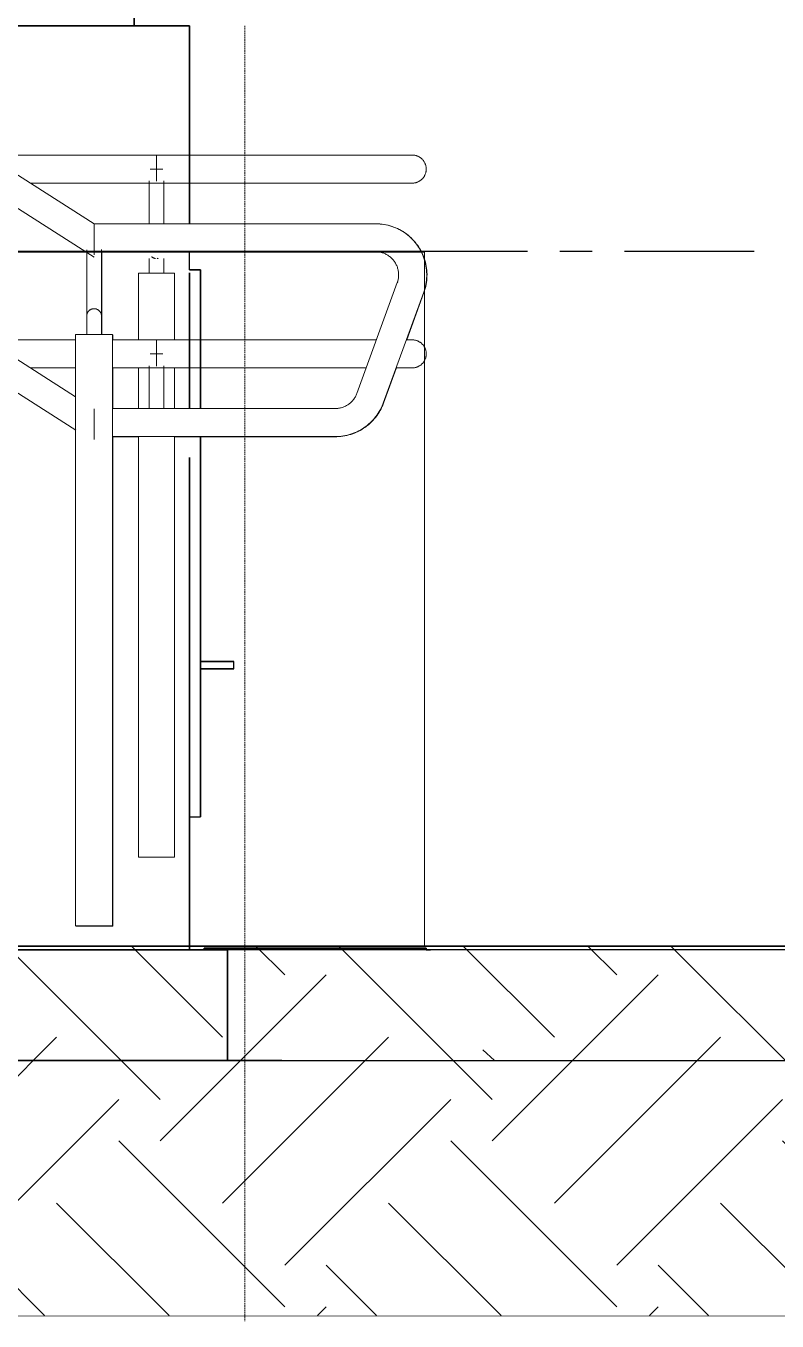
# Model space of a CAD drawing. Header units: millimetres. Extents: x 3774 to 718460, y -768339 to 192544.
# Drawn here: x 515117 to 516133, y -732864 to -731112 of the extents above; entities that cross this region are included whole.
import ezdxf
from ezdxf.xclip import XClip

# ---------------------------------------------------------------- set-up
doc = ezdxf.new("R2010")
doc.units = ezdxf.units.MM
doc.header["$XCLIPFRAME"] = 0
doc.set_wipeout_variables(frame=1)
for name, pattern in [('DPA_Hidden 50', [3, 2, -1]), ('TA_GL_000.70000', [1.925, 0.7, -0.175, 0.175, -0.175, 0.7]), ('XKITLINE00', [0])]:
    doc.linetypes.add(name, pattern=pattern)
doc.layers.add('000 - 0_HIDE_OBJ_FRAMING_DEF_SUB_1', color=7, linetype='Continuous')
doc.layers.add('000 - 0_SYM_DWG_GRIDLINE_MAIN_COLOR_251', color=7, linetype='Continuous')
doc.layers.add('A-FLOR-HRAL', color=7, linetype='Continuous', lineweight=25)
doc.layers.add('Part', color=7, linetype='Continuous', lineweight=0)
doc.styles.add('TA', font='', dxfattribs={"height": 4.5})
doc.styles.get('TA').set_extended_font_data('Cordia New')
pattern_1 = [(50, (17015.24, -101150), (728.7365, -63.7558), [76.2, -838.2]), (355, (17015.24, -101150), (-140.9716, 764.2276), [60.96, -670.56]), (100.451, (17076, -101155.3), (587.77, 700.4668), [64.76, -712.36]), (46.184, (17015.2, -100946.8), (1084.316, -168.171), [114.3, -1257.3]), (96.636, (17105.6, -100960.8), (949.61, 989.71), [97.14, -1068.54]), (351.184, (17015.2, -100946.8), (949.62, 989.701), [91.44, -1005.84]), (21, (17116.84, -100997.6), (606.458, -409.0606), [76.2, -838.2]), (326, (17116.84, -100997.6), (247.2083, 736.753), [60.96, -670.56]), (71.451, (17167.4, -101031.7), (853.6683, 327.6855), [64.76, -712.36]), (37.5, (17015.24, -101150), (12.3547, 338.2201), [33.528, -628.904, 33.528, -647.192, -673.1]), (37.5, (17015.24, -101150), (12.3547, 338.2201), [-1343.152, 33.528, -639.572]), (7.5, (17015.24, -101150), (267.2789, 400.7221), [33.528, -354.584, 33.528, -613.664, -256.54]), (7.5, (17015.24, -101150), (267.2789, 400.7221), [-1035.304, 33.528, -223.012]), (327.5, (16788.68, -101150), (542.3633, -22.91534), [33.528, -220.472, 33.528, -758.952, -1051.56]), (327.5, (16788.68, -101150), (542.3633, -22.91534), [-1046.48, 33.528, -1018.032]), (317.5, (16687.08, -101150), (592.517, 101.707), [33.528, -296.672, 33.528, -492.76, -746.76]), (317.5, (16687.08, -101150), (592.517, 101.707), [-856.488, 33.528, -713.232])]

# ---------------------------------------------------------------- blocks, each defined once
blk = doc.blocks.new('*U6352')
at = {"layer": '000 - 0_SYM_DWG_GRIDLINE_MAIN_COLOR_251', "color": 7, "linetype": 'ByBlock', "ltscale": 5}
blk.add_line((70, 0), (-169.147, 0), dxfattribs=at)
at = {"color": 7, "style": 'TA', "flags": 1}
blk.add_attdef('LOCATION', (6, -6), '', height=4.5, rotation=270, dxfattribs=at)
blk = doc.blocks.new('*U6351')
at = {"layer": '000 - 0_SYM_DWG_GRIDLINE_MAIN_COLOR_251', "color": 7, "linetype": 'ByBlock', "ltscale": 5}
blk.add_line((70, 0), (-169.147, 0), dxfattribs=at)
at = {"color": 7, "style": 'TA', "flags": 1}
blk.add_attdef('LOCATION', (6, -6), '', height=4.5, rotation=270, dxfattribs=at)
blk = doc.blocks.new('W-1-PP19-SE-ENT3_20260407-142914_PP19_ENT3_ELE4_DIMS_2')
at = {"layer": '000 - 0_SYM_DWG_GRIDLINE_MAIN_COLOR_251', "color": 7, "linetype": 'TA_GL_000.70000', "xscale": 50.00000000000003, "yscale": 50.00000000000003, "zscale": 50.00000000000003, "rotation": 180}
for name, p in [('*U6352', (-2517, 102450)), ('*U6351', (-2517, 101510))]:
    blk.add_blockref(name, p, dxfattribs=at)
blk = doc.blocks.new('*A22746565')
at = {"layer": 'Part', "color": 7, "linetype": 'XKITLINE00', "lineweight": 0}
for p, q in [((2594.164986, -156.339902), (2590.164986, -156.339902)), ((2590.164986, -156.339902), (2590.164986, -156.347902)), ((2594.164986, -165.539902), (2594.164986, -156.339902))]:
    blk.add_line(p, q, dxfattribs=at)
blk = doc.blocks.new('*A22776568')
at = {"layer": 'Part', "color": 7, "linetype": 'XKITLINE00', "lineweight": 0}
for p, q in [((2594.060987, -166.291269), (2594.060987, -165.935204)), ((2596.460987, -166.29392), (2596.460987, -165.861955)), ((2594.060987, -166.291269), (2596.460987, -166.291269)), ((2594.060987, -166.29392), (2594.060987, -166.291269))]:
    blk.add_line(p, q, dxfattribs=at)
blk = doc.blocks.new('*A22786569')
at = {"layer": 'Part', "color": 7, "linetype": 'XKITLINE00', "lineweight": 0}
blk.add_line((2599.765299, -165.539902), (2580.598327, -165.539902), dxfattribs=at)
blk = doc.blocks.new('*A22826573')
at = {"layer": 'Part', "color": 7, "linetype": 'XKITLINE00', "lineweight": 0}
for p, q in [((2577.484961, -156.347902), (2594.164986, -156.347902)), ((2594.164986, -156.347902), (2594.164986, -165.539902))]:
    blk.add_line(p, q, dxfattribs=at)
blk = doc.blocks.new('W-1-PP19-SE-ENT3_20260407-143459_PP19_ENT3_SE_ELE4')
at = {"color": 7, "lineweight": 0, "xscale": 125, "yscale": 125, "zscale": 125}
for name in ['*A22746565', '*A22826573', '*A22786569', '*A22776568']:
    blk.add_blockref(name, (-320145.950375, 121992.48775), dxfattribs=at)
blk = doc.blocks.new('*U7984')
at = {"layer": 'Defpoints', "color": 7}
blk.add_lwpolyline([(0, -500), (11957.346, -500), (11957.346, 0), (0, 0)], close=True, dxfattribs=at)
at = {"color": 7}
blk.add_wipeout([(0, -500), (11957.346, -500), (11957.346, 0), (0, 0)], dxfattribs=at)
h = blk.add_hatch()
h.set_pattern_fill('EARTH', scale=50, angle=45)
h.paths.add_polyline_path([(0, -500), (11957.346, -500), (11957.346, 0), (0, 0)])
blk.add_line((-250, 0), (12207.346, 0), dxfattribs=at)
blk = doc.blocks.new('DPA_GM_Tactile Tile Line Base - Decision Tactile-5087405-2350-01 ENTRANCE 3 ELEVATION 4')
at = {"layer": '000 - 0_HIDE_OBJ_FRAMING_DEF_SUB_1'}
h = blk.add_hatch(dxfattribs=at)
h.set_pattern_fill('FP_37', style=0, pattern_type=2)
h.set_pattern_definition([(0, (-9077.96, 101300), (0, 600), []), (90, (-9077.96, 101300), (-600, 4e-14), [])])
h.paths.add_polyline_path([(-8928, 101300), (-8928, 101302), (-9228, 101302), (-9228, 101300), (-8940, 101300)])
at = {"layer": '000 - 0_HIDE_OBJ_FRAMING_DEF_SUB_1', "color": 7}
for p, q in [((-8928, 101302), (-9228, 101302)), ((-9228, 101302), (-8928, 101302)), ((-9228, 101300), (-9228, 101302)), ((-9228, 101300), (-9228, 101302)), ((-8928, 101302), (-9228, 101302)), ((-9228, 101302), (-8928, 101302)), ((-9228, 101300), (-9228, 101302)), ((-9228, 101300), (-9228, 101302)), ((-8928, 101302), (-9228, 101302)), ((-9228, 101302), (-8928, 101302)), ((-9228, 101300), (-9228, 101302)), ((-9228, 101300), (-9228, 101302)), ((-8928, 101302), (-9228, 101302)), ((-9228, 101302), (-8928, 101302)), ((-9228, 101300), (-9228, 101302)), ((-9228, 101300), (-9228, 101302)), ((-8928, 101302), (-9228, 101302)), ((-9228, 101302), (-8928, 101302)), ((-9228, 101300), (-9228, 101302)), ((-9228, 101300), (-9228, 101302)), ((-8928, 101302), (-9228, 101302)), ((-9228, 101302), (-8928, 101302)), ((-9228, 101300), (-9228, 101302)), ((-9228, 101300), (-9228, 101302)), ((-8928, 101302), (-9228, 101302)), ((-9228, 101302), (-8928, 101302)), ((-9228, 101300), (-9228, 101302)), ((-9228, 101300), (-9228, 101302)), ((-8928, 101302), (-9228, 101302)), ((-9228, 101302), (-8928, 101302)), ((-9228, 101300), (-9228, 101302)), ((-9228, 101300), (-9228, 101302)), ((-8928, 101302), (-9228, 101302)), ((-9228, 101302), (-8928, 101302)), ((-9228, 101300), (-9228, 101302)), ((-9228, 101300), (-9228, 101302)), ((-8928, 101302), (-9228, 101302)), ((-9228, 101302), (-8928, 101302)), ((-9228, 101300), (-9228, 101302)), ((-9228, 101300), (-9228, 101302)), ((-8928, 101302), (-9228, 101302)), ((-9228, 101302), (-8928, 101302)), ((-9228, 101300), (-9228, 101302)), ((-9228, 101300), (-9228, 101302)), ((-8928, 101302), (-9228, 101302)), ((-9228, 101302), (-8928, 101302)), ((-9228, 101300), (-9228, 101302)), ((-9228, 101300), (-9228, 101302)), ((-8928, 101302), (-9228, 101302)), ((-9228, 101302), (-8928, 101302)), ((-9228, 101300), (-9228, 101302)), ((-9228, 101300), (-9228, 101302)), ((-8928, 101302), (-9228, 101302)), ((-9228, 101302), (-8928, 101302)), ((-9228, 101300), (-9228, 101302)), ((-9228, 101300), (-9228, 101302)), ((-8928, 101302), (-9228, 101302)), ((-9228, 101302), (-8928, 101302)), ((-9228, 101300), (-9228, 101302)), ((-9228, 101300), (-9228, 101302)), ((-8928, 101302), (-9228, 101302)), ((-9228, 101302), (-8928, 101302)), ((-9228, 101300), (-9228, 101302)), ((-9228, 101300), (-9228, 101302)), ((-8928, 101302), (-8928, 101300)), ((-8928, 101300), (-8928, 101302)), ((-8928, 101302), (-8928, 101300)), ((-8928, 101300), (-8928, 101302)), ((-8928, 101302), (-8928, 101300)), ((-8928, 101300), (-8928, 101302)), ((-8928, 101302), (-8928, 101300)), ((-8928, 101300), (-8928, 101302)), ((-8928, 101302), (-8928, 101300)), ((-8928, 101300), (-8928, 101302)), ((-8928, 101302), (-8928, 101300)), ((-8928, 101300), (-8928, 101302)), ((-8928, 101302), (-8928, 101300)), ((-8928, 101300), (-8928, 101302)), ((-8928, 101302), (-8928, 101300)), ((-8928, 101300), (-8928, 101302)), ((-8928, 101302), (-8928, 101300)), ((-8928, 101300), (-8928, 101302)), ((-8928, 101302), (-8928, 101300)), ((-8928, 101300), (-8928, 101302)), ((-8928, 101302), (-8928, 101300)), ((-8928, 101300), (-8928, 101302)), ((-8928, 101302), (-8928, 101300)), ((-8928, 101300), (-8928, 101302)), ((-8928, 101302), (-8928, 101300)), ((-8928, 101300), (-8928, 101302)), ((-8928, 101302), (-8928, 101300)), ((-8928, 101300), (-8928, 101302)), ((-8928, 101302), (-8928, 101300)), ((-8928, 101300), (-8928, 101302)), ((-8928, 101302), (-8928, 101300)), ((-8928, 101300), (-8928, 101302))]:
    blk.add_line(p, q, dxfattribs=at)
blk = doc.blocks.new('Railing - RL10_Baluster Post _Start_-14379352-2350-01 ENTRANCE 3 ELEVATION 4')
at = {"layer": 'A-FLOR-HRAL', "color": 7, "lineweight": 9}
for p, q in [((-9132.7, 102375.3), (-9292.7, 102375.3)), ((-9292.7, 102356.3), (-9292.7, 102375.3)), ((-9292.7, 102374.6), (-9292.7, 102356.3)), ((-9292.7, 102356.3), (-9292.7, 102374.6)), ((-9292.7, 102374.6), (-9292.7, 102356.3)), ((-9077.7, 102375.3), (-9132.7, 102375.3)), ((-9301.4, 102356.3), (-9284.1, 102356.3)), ((-9284.1, 102356.3), (-9301.4, 102356.3)), ((-9301.4, 102356.3), (-9284.1, 102356.3)), ((-9284.1, 102356.3), (-9301.4, 102356.3)), ((-9292.7, 102339.8), (-9292.7, 102356.3)), ((-9302.7, 102340.2), (-9302.7, 102283.3)), ((-9302.7, 102337.3), (-9302.7, 102283.3)), ((-9292.7, 102337.3), (-9132.7, 102337.3)), ((-9282.7, 102283.3), (-9282.7, 102340.2)), ((-9282.7, 102283.3), (-9282.7, 102337.3)), ((-9132.7, 102337.3), (-9077.7, 102337.3)), ((-9282.7, 102282.8), (-9282.7, 102283.3)), ((-9302.7, 102235.3), (-9302.7, 102215.3)), ((-9292.7, 102235.3), (-9292.7, 102235.3)), ((-9292.7, 102235.3), (-9292.7, 102235.3)), ((-9282.7, 102215.3), (-9282.7, 102235.3)), ((-9317, 102215.3), (-9317, 102125.4)), ((-9317, 102215.3), (-9268.4, 102215.3)), ((-9268.4, 102215.3), (-9317, 102215.3)), ((-9292.7, 102215.3), (-9302.5, 102215.3)), ((-9302.5, 102215.3), (-9292.7, 102215.3)), ((-9292.7, 102215.3), (-9283, 102215.3)), ((-9283, 102215.3), (-9292.7, 102215.3)), ((-9268.4, 102125.4), (-9268.4, 102215.3)), ((-9132.7, 102125.3), (-9292.7, 102125.3)), ((-9292.7, 102106.3), (-9292.7, 102125.3)), ((-9292.7, 102124.6), (-9292.7, 102106.3)), ((-9077.7, 102125.3), (-9132.7, 102125.3)), ((-9301.4, 102106.3), (-9284.1, 102106.3)), ((-9284.1, 102106.3), (-9301.4, 102106.3)), ((-9292.7, 102089.8), (-9292.7, 102106.3)), ((-9317, 102086.3), (-9317, 102032.2)), ((-9302.7, 102090.2), (-9302.7, 102033.3)), ((-9292.7, 102087.3), (-9132.7, 102087.3)), ((-9282.7, 102033.3), (-9282.7, 102090.2)), ((-9268.4, 102032.1), (-9268.4, 102087.3)), ((-9132.7, 102087.3), (-9077.7, 102087.3)), ((-9282.7, 102032.8), (-9282.7, 102033.3)), ((-9317, 101994.3), (-9317, 101425.3)), ((-9268.4, 101425.3), (-9268.4, 101994.3)), ((-9317, 101425.3), (-9268.4, 101425.3)), ((-9268.4, 101425.3), (-9317, 101425.3))]:
    blk.add_line(p, q, dxfattribs=at)
at = {"layer": 'A-FLOR-HRAL', "color": 7, "lineweight": 9, "flags": 128}
for points in [[(-9077.7, 102375.3), (-9072.5, 102375.3), (-9067.3, 102375.3), (-9062.1, 102375.3), (-9056.9, 102375.3), (-9051.7, 102375.3), (-9046.6, 102375.3), (-9041.5, 102375.3), (-9036.5, 102375.3), (-9031.6, 102375.3), (-9026.7, 102375.3), (-9022, 102375.3), (-9017.3, 102375.3), (-9012.7, 102375.3), (-9008.2, 102375.3), (-9003.8, 102375.3), (-8999.5, 102375.3), (-8995.4, 102375.3), (-8991.4, 102375.3), (-8987.5, 102375.3), (-8983.8, 102375.3), (-8980.2, 102375.3), (-8976.8, 102375.3), (-8973.5, 102375.3), (-8970.4, 102375.3), (-8967.5, 102375.3), (-8964.8, 102375.3), (-8962.2, 102375.3), (-8959.8, 102375.3), (-8957.6, 102375.3), (-8955.7, 102375.3), (-8953.9, 102375.3), (-8952.2, 102375.3), (-8950.8, 102375.3), (-8949.6, 102375.3), (-8948.7, 102375.3), (-8947.9, 102375.3), (-8947.3, 102375.3), (-8946.9, 102375.3), (-8946.8, 102375.3), (-8946.7, 102375.3)], [(-8946.7, 102375.3), (-8946.9, 102375.3), (-8947.2, 102375.3), (-8947.7, 102375.3), (-8948.4, 102375.3), (-8949.4, 102375.3), (-8950.5, 102375.3), (-8951.9, 102375.3), (-8953.4, 102375.3), (-8955.1, 102375.3), (-8957.1, 102375.3), (-8959.2, 102375.3), (-8961.6, 102375.3), (-8964.1, 102375.3), (-8966.8, 102375.3), (-8969.6, 102375.3), (-8972.7, 102375.3), (-8975.9, 102375.3), (-8979.3, 102375.3), (-8982.8, 102375.3), (-8986.5, 102375.3), (-8990.3, 102375.3), (-8994.3, 102375.3), (-8998.4, 102375.3), (-9002.6, 102375.3), (-9007, 102375.3), (-9011.4, 102375.3), (-9016, 102375.3), (-9020.7, 102375.3), (-9025.4, 102375.3), (-9030.3, 102375.3), (-9035.2, 102375.3), (-9040.2, 102375.3), (-9045.2, 102375.3), (-9050.3, 102375.3), (-9055.5, 102375.3), (-9060.7, 102375.3), (-9065.9, 102375.3), (-9071.1, 102375.3), (-9076.3, 102375.3), (-9077.7, 102375.3)], [(-8946.7, 102375.3), (-8946, 102375.2), (-8945.2, 102375.2), (-8944.5, 102375.1), (-8943.7, 102375), (-8943, 102374.9), (-8942.2, 102374.7), (-8941.5, 102374.5), (-8940.8, 102374.3), (-8940.1, 102374), (-8939.3, 102373.8), (-8938.7, 102373.4), (-8938, 102373.1), (-8937.3, 102372.7), (-8936.7, 102372.3), (-8936, 102371.9), (-8935.4, 102371.5), (-8934.8, 102371), (-8934.2, 102370.5), (-8933.7, 102370), (-8933.1, 102369.5), (-8932.6, 102368.9), (-8932.1, 102368.4), (-8931.6, 102367.8), (-8931.2, 102367.1), (-8930.8, 102366.5), (-8930.4, 102365.9), (-8930, 102365.2), (-8929.6, 102364.5), (-8929.3, 102363.8), (-8929, 102363.1), (-8928.8, 102362.4), (-8928.5, 102361.7), (-8928.3, 102361), (-8928.2, 102360.2), (-8928, 102359.5), (-8927.9, 102358.7), (-8927.8, 102358), (-8927.8, 102357.2), (-8927.8, 102356.5), (-8927.7, 102356.3)], [(-8927.7, 102356.3), (-8927.8, 102355.5), (-8927.8, 102354.7), (-8927.9, 102354), (-8928, 102353.2), (-8928.1, 102352.5), (-8928.3, 102351.7), (-8928.5, 102351), (-8928.7, 102350.3), (-8929, 102349.6), (-8929.2, 102348.9), (-8929.6, 102348.2), (-8929.9, 102347.5), (-8930.3, 102346.8), (-8930.7, 102346.2), (-8931.1, 102345.5), (-8931.5, 102344.9), (-8932, 102344.3), (-8932.5, 102343.7), (-8933, 102343.2), (-8933.5, 102342.6), (-8934.1, 102342.1), (-8934.6, 102341.6), (-8935.2, 102341.1), (-8935.9, 102340.7), (-8936.5, 102340.3), (-8937.1, 102339.9), (-8937.8, 102339.5), (-8938.5, 102339.1), (-8939.2, 102338.8), (-8939.9, 102338.5), (-8940.6, 102338.3), (-8941.3, 102338), (-8942, 102337.8), (-8942.8, 102337.7), (-8943.5, 102337.5), (-8944.3, 102337.4), (-8945, 102337.3), (-8945.8, 102337.3), (-8946.5, 102337.3), (-8946.7, 102337.3)], [(-9077.7, 102337.3), (-9072.5, 102337.3), (-9067.3, 102337.3), (-9062.1, 102337.3), (-9056.9, 102337.3), (-9051.7, 102337.3), (-9046.6, 102337.3), (-9041.5, 102337.3), (-9036.5, 102337.3), (-9031.6, 102337.3), (-9026.7, 102337.3), (-9022, 102337.3), (-9017.3, 102337.3), (-9012.7, 102337.3), (-9008.2, 102337.3), (-9003.8, 102337.3), (-8999.5, 102337.3), (-8995.4, 102337.3), (-8991.4, 102337.3), (-8987.5, 102337.3), (-8983.8, 102337.3), (-8980.2, 102337.3), (-8976.8, 102337.3), (-8973.5, 102337.3), (-8970.4, 102337.3), (-8967.5, 102337.3), (-8964.8, 102337.3), (-8962.2, 102337.3), (-8959.8, 102337.3), (-8957.6, 102337.3), (-8955.7, 102337.3), (-8953.9, 102337.3), (-8952.2, 102337.3), (-8950.8, 102337.3), (-8949.6, 102337.3), (-8948.7, 102337.3), (-8947.9, 102337.3), (-8947.3, 102337.3), (-8946.9, 102337.3), (-8946.8, 102337.3), (-8946.7, 102337.3)], [(-8946.7, 102337.3), (-8946.9, 102337.3), (-8947.2, 102337.3), (-8947.7, 102337.3), (-8948.4, 102337.3), (-8949.4, 102337.3), (-8950.5, 102337.3), (-8951.9, 102337.3), (-8953.4, 102337.3), (-8955.1, 102337.3), (-8957.1, 102337.3), (-8959.2, 102337.3), (-8961.6, 102337.3), (-8964.1, 102337.3), (-8966.8, 102337.3), (-8969.6, 102337.3), (-8972.7, 102337.3), (-8975.9, 102337.3), (-8979.3, 102337.3), (-8982.8, 102337.3), (-8986.5, 102337.3), (-8990.3, 102337.3), (-8994.3, 102337.3), (-8998.4, 102337.3), (-9002.6, 102337.3), (-9007, 102337.3), (-9011.4, 102337.3), (-9016, 102337.3), (-9020.7, 102337.3), (-9025.4, 102337.3), (-9030.3, 102337.3), (-9035.2, 102337.3), (-9040.2, 102337.3), (-9045.2, 102337.3), (-9050.3, 102337.3), (-9055.5, 102337.3), (-9060.7, 102337.3), (-9065.9, 102337.3), (-9071.1, 102337.3), (-9076.3, 102337.3), (-9077.7, 102337.3)], [(-9293.8, 102235.3), (-9294.2, 102235.4), (-9294.6, 102235.4), (-9295, 102235.5), (-9295.4, 102235.6), (-9295.8, 102235.7), (-9296.2, 102235.9), (-9296.5, 102236), (-9296.9, 102236.2), (-9297.3, 102236.3), (-9297.6, 102236.5), (-9298, 102236.7), (-9298.3, 102236.9), (-9298.6, 102237.2), (-9299, 102237.4), (-9299.3, 102237.7)], [(-9290.3, 102235.6), (-9290.7, 102235.5), (-9291, 102235.4), (-9291.4, 102235.3), (-9291.8, 102235.3)], [(-9077.7, 102125.3), (-9072.5, 102125.3), (-9067.3, 102125.3), (-9062.1, 102125.3), (-9056.9, 102125.3), (-9051.7, 102125.3), (-9046.6, 102125.3), (-9041.5, 102125.3), (-9036.5, 102125.3), (-9031.6, 102125.3), (-9026.7, 102125.3), (-9022, 102125.3), (-9017.3, 102125.3), (-9012.7, 102125.3), (-9008.2, 102125.3), (-9003.8, 102125.3), (-8999.5, 102125.3), (-8995.4, 102125.3)], [(-8995.2, 102125.3), (-8998.4, 102125.3), (-9002.6, 102125.3), (-9007, 102125.3), (-9011.4, 102125.3), (-9016, 102125.3), (-9020.7, 102125.3), (-9025.4, 102125.3), (-9030.3, 102125.3), (-9035.2, 102125.3), (-9040.2, 102125.3), (-9045.2, 102125.3), (-9050.3, 102125.3), (-9055.5, 102125.3), (-9060.7, 102125.3), (-9065.9, 102125.3), (-9071.1, 102125.3), (-9076.3, 102125.3), (-9077.7, 102125.3)], [(-8946.7, 102125.3), (-8946.9, 102125.3), (-8947.2, 102125.3), (-8947.7, 102125.3), (-8948.4, 102125.3), (-8949.4, 102125.3), (-8950.5, 102125.3), (-8951.9, 102125.3), (-8953.4, 102125.3), (-8954.7, 102125.3)], [(-8953.9, 102125.3), (-8952.2, 102125.3), (-8950.8, 102125.3), (-8949.6, 102125.3), (-8948.7, 102125.3), (-8947.9, 102125.3), (-8947.3, 102125.3), (-8946.9, 102125.3), (-8946.8, 102125.3), (-8946.7, 102125.3)], [(-8946.7, 102125.3), (-8946, 102125.2), (-8945.2, 102125.2), (-8944.5, 102125.1), (-8943.7, 102125), (-8943, 102124.9), (-8942.2, 102124.7), (-8941.5, 102124.5), (-8940.8, 102124.3), (-8940.1, 102124), (-8939.3, 102123.8), (-8938.7, 102123.4), (-8938, 102123.1), (-8937.3, 102122.7), (-8936.7, 102122.3), (-8936, 102121.9), (-8935.4, 102121.5), (-8934.8, 102121), (-8934.2, 102120.5), (-8933.7, 102120), (-8933.1, 102119.5), (-8932.6, 102118.9), (-8932.1, 102118.4), (-8931.6, 102117.8), (-8931.2, 102117.1), (-8930.8, 102116.5), (-8930.4, 102115.9), (-8930, 102115.2), (-8929.6, 102114.5), (-8929.3, 102113.8), (-8929, 102113.1), (-8928.8, 102112.4), (-8928.5, 102111.7), (-8928.3, 102111), (-8928.2, 102110.2), (-8928, 102109.5), (-8927.9, 102108.7), (-8927.8, 102108), (-8927.8, 102107.2), (-8927.8, 102106.5), (-8927.7, 102106.3)], [(-8927.7, 102106.3), (-8927.8, 102105.5), (-8927.8, 102104.7), (-8927.9, 102104), (-8928, 102103.2), (-8928.1, 102102.5), (-8928.3, 102101.7), (-8928.5, 102101), (-8928.7, 102100.3), (-8929, 102099.6), (-8929.2, 102098.9), (-8929.6, 102098.2), (-8929.9, 102097.5), (-8930.3, 102096.8), (-8930.7, 102096.2), (-8931.1, 102095.5), (-8931.5, 102094.9), (-8932, 102094.3), (-8932.5, 102093.7), (-8933, 102093.2), (-8933.5, 102092.6), (-8934.1, 102092.1), (-8934.6, 102091.6), (-8935.2, 102091.1), (-8935.9, 102090.7), (-8936.5, 102090.3), (-8937.1, 102089.9), (-8937.8, 102089.5), (-8938.5, 102089.1), (-8939.2, 102088.8), (-8939.9, 102088.5), (-8940.6, 102088.3), (-8941.3, 102088), (-8942, 102087.8), (-8942.8, 102087.7), (-8943.5, 102087.5), (-8944.3, 102087.4), (-8945, 102087.3), (-8945.8, 102087.3), (-8946.5, 102087.3), (-8946.7, 102087.3)], [(-9077.7, 102087.3), (-9072.5, 102087.3), (-9067.3, 102087.3), (-9062.1, 102087.3), (-9056.9, 102087.3), (-9051.7, 102087.3), (-9046.6, 102087.3), (-9041.5, 102087.3), (-9036.5, 102087.3), (-9031.6, 102087.3), (-9026.7, 102087.3), (-9022, 102087.3), (-9017.3, 102087.3), (-9012.7, 102087.3), (-9008.8, 102087.3)], [(-9008.8, 102087.3), (-9011.4, 102087.3), (-9016, 102087.3), (-9020.7, 102087.3), (-9025.4, 102087.3), (-9030.3, 102087.3), (-9035.2, 102087.3), (-9040.2, 102087.3), (-9045.2, 102087.3), (-9050.3, 102087.3), (-9055.5, 102087.3), (-9060.7, 102087.3), (-9065.9, 102087.3), (-9071.1, 102087.3), (-9076.3, 102087.3), (-9077.7, 102087.3)], [(-8946.7, 102087.3), (-8946.9, 102087.3), (-8947.2, 102087.3), (-8947.7, 102087.3), (-8948.4, 102087.3), (-8949.4, 102087.3), (-8950.5, 102087.3), (-8951.9, 102087.3), (-8953.4, 102087.3), (-8955.1, 102087.3), (-8957.1, 102087.3), (-8959.2, 102087.3), (-8961.6, 102087.3), (-8964.1, 102087.3), (-8966.8, 102087.3), (-8968.5, 102087.3)], [(-8967.5, 102087.3), (-8964.8, 102087.3), (-8962.2, 102087.3), (-8959.8, 102087.3), (-8957.6, 102087.3), (-8955.7, 102087.3), (-8953.9, 102087.3), (-8952.2, 102087.3), (-8950.8, 102087.3), (-8949.6, 102087.3), (-8948.7, 102087.3), (-8947.9, 102087.3), (-8947.3, 102087.3), (-8946.9, 102087.3), (-8946.8, 102087.3), (-8946.7, 102087.3)]]:
    blk.add_lwpolyline(points, dxfattribs=at)
blk = doc.blocks.new('Railing - Railing-6822453-2350-01 ENTRANCE 3 ELEVATION 4')
at = {"layer": '000 - 0_HIDE_OBJ_FRAMING_DEF_SUB_1', "color": 7, "lineweight": 9}
for p, q in [((-9292.7, 102375.3), (-9522.7, 102375.3)), ((-9292.7, 102375.3), (-9292.7, 102356.3)), ((-9292.7, 102356.3), (-9292.7, 102374.6)), ((-9292.7, 102356.3), (-9292.7, 102374.6)), ((-9292.7, 102374.6), (-9292.7, 102356.3)), ((-9292.7, 102356.3), (-9292.7, 102339.8)), ((-9463.2, 102337.3), (-9292.7, 102337.3)), ((-9402.1, 102125.3), (-9522.7, 102125.3)), ((-9292.7, 102125.3), (-9352.1, 102125.3)), ((-9292.7, 102125.3), (-9292.7, 102106.3)), ((-9292.7, 102106.3), (-9292.7, 102124.6)), ((-9292.7, 102106.3), (-9292.7, 102089.8)), ((-9463.2, 102087.3), (-9402, 102087.3)), ((-9352.1, 102087.3), (-9292.7, 102087.3))]:
    blk.add_line(p, q, dxfattribs=at)
at = {"color": 7}
blk.add_blockref('Railing - RL10_Baluster Post _Start_-14379352-2350-01 ENTRANCE 3 ELEVATION 4', (0, 0), dxfattribs=at)
blk = doc.blocks.new('DPA_CP_Fence Type D - Fence Post Left w MRTA Logo-15315861-2350-01 ENTRANCE 3 ELEVATION 4')
at = {"layer": '000 - 0_HIDE_OBJ_FRAMING_DEF_SUB_1', "color": 7}
for p, q in [((-9248, 102375.1), (-9248, 102550)), ((-9248, 102282.1), (-9248, 102337.3)), ((-9248, 102220), (-9248, 102244.3)), ((-9232.9, 101690), (-9188, 101690)), ((-9188, 101690), (-9232.9, 101690)), ((-9232.9, 101680), (-9188, 101680)), ((-9188, 101680), (-9232.9, 101680)), ((-9188, 101680), (-9188, 101690)), ((-9188, 101680), (-9188, 101690))]:
    blk.add_line(p, q, dxfattribs=at)
blk = doc.blocks.new('DPA_CP_Entrance Facade Base Panel - Facade Base Panel-19362419-2350-01 ENTRANCE 3 ELEVATION 4')
at = {"layer": '000 - 0_HIDE_OBJ_FRAMING_DEF_SUB_1', "color": 7}
for p, q in [((-9233, 102220), (-9248, 102220)), ((-9248, 102220), (-9233, 102220)), ((-9233, 102220), (-9233, 102125.4)), ((-9233, 102125.4), (-9233, 102220)), ((-9233, 102087.3), (-9233, 102032.3)), ((-9233, 102032.3), (-9233, 102087.3)), ((-9233, 101994.1), (-9233, 101480)), ((-9233, 101480), (-9233, 101994.1)), ((-9248, 101480), (-9233, 101480)), ((-9248, 101480), (-9233, 101480)), ((-9303, 101300), (-9323, 101300)), ((-9323, 101300), (-9303, 101300)), ((-9283, 101300), (-9303, 101300)), ((-9303, 101300), (-9283, 101300))]:
    blk.add_line(p, q, dxfattribs=at)
blk = doc.blocks.new('DPA_CP_Entrance Facade Base Panel - Facade Base Panel-V159-2350-01 ENTRANCE 3 ELEVATION 4')
at = {"layer": '000 - 0_HIDE_OBJ_FRAMING_DEF_SUB_1', "color": 7}
for p, q in [((-9233, 102216.1), (-9233, 102032.1)), ((-9233, 102032.1), (-9233, 102216.1)), ((-9233, 101966.1), (-9233, 101480)), ((-9233, 101480), (-9233, 101966.1)), ((-9248, 101480), (-9233, 101480)), ((-9248, 101480), (-9233, 101480)), ((-9303, 101300), (-9323, 101300)), ((-9323, 101300), (-9303, 101300)), ((-9283, 101300), (-9303, 101300)), ((-9303, 101300), (-9283, 101300))]:
    blk.add_line(p, q, dxfattribs=at)
blk = doc.blocks.new('DPA_CP_Entrance Facade Base Panel - Facade Base Panel-19362639-2350-01 ENTRANCE 3 ELEVATION 4')
at = {"layer": '000 - 0_HIDE_OBJ_FRAMING_DEF_SUB_1', "color": 7}
for p, q in [((-9233, 102220), (-9248, 102220)), ((-9248, 102220), (-9233, 102220)), ((-9233, 102220), (-9233, 102125.4)), ((-9233, 102125.4), (-9233, 102220)), ((-9233, 102087.3), (-9233, 102032.3)), ((-9233, 102032.3), (-9233, 102087.3)), ((-9233, 101994.1), (-9233, 101480)), ((-9233, 101480), (-9233, 101994.1)), ((-9248, 101480), (-9233, 101480)), ((-9248, 101480), (-9233, 101480)), ((-9303, 101300), (-9323, 101300)), ((-9323, 101300), (-9303, 101300)), ((-9283, 101300), (-9303, 101300)), ((-9303, 101300), (-9283, 101300))]:
    blk.add_line(p, q, dxfattribs=at)
blk = doc.blocks.new('PB-DRAIN-CHANNEL_TYPE B_GRATING - 175W X 100D-17508531-2350-01 ENTRANCE 3 ELEVATION 4')
at = {"layer": '000 - 0_HIDE_OBJ_FRAMING_DEF_SUB_1', "color": 7}
for p, q in [((-9522.5, 101300), (-9527.5, 101300)), ((-9352.5, 101300), (-9527.5, 101300)), ((-9352.5, 101300), (-9527.5, 101300)), ((-9352.5, 101300), (-9527.5, 101300)), ((-9352.5, 101300), (-9527.5, 101300)), ((-9357.5, 101300), (-9352.5, 101300))]:
    blk.add_line(p, q, dxfattribs=at)
at = {"layer": '000 - 0_HIDE_OBJ_FRAMING_DEF_SUB_1', "color": 7, "lineweight": 9}
for p, q in [((-9357.5, 101300), (-9522.5, 101300)), ((-9522.5, 101300), (-9357.5, 101300))]:
    blk.add_line(p, q, dxfattribs=at)
blk = doc.blocks.new('DPA_GM-Manhole Cover Type 2 - 900x900-V184-2350-01 ENTRANCE 3 ELEVATION 4')
at = {"layer": '000 - 0_HIDE_OBJ_FRAMING_DEF_SUB_1', "color": 7}
for p, q in [((-9323, 101300), (-9228, 101300)), ((-9228, 101300), (-9323, 101300))]:
    blk.add_line(p, q, dxfattribs=at)
blk = doc.blocks.new('Railing - RL8A_Baluster Post _Start_-17476213-2350-01 ENTRANCE 3 ELEVATION 4')
at = {"layer": 'A-FLOR-HRAL', "color": 7, "lineweight": 9}
for p, q in [((-9302.6, 102244.1), (-9367.2, 102244.1)), ((-9366.7, 102244.3), (-9366.7, 102177.1)), ((-8995.7, 102244.1), (-9283, 102244.1)), ((-8966.6, 102202.5), (-8966.3, 102203.5)), ((-8930.9, 102189.5), (-8954.2, 102125.4)), ((-9366.7, 102157.1), (-9366.7, 102132.3)), ((-9351.7, 102132.1), (-9351.7, 102125.4)), ((-9351.7, 102087.4), (-9351.7, 102032.3)), ((-8968.5, 102086.3), (-8985.5, 102039.5)), ((-9317, 101994.1), (-9352.1, 101994.1)), ((-9351.7, 101994.1), (-9351.7, 101332.1)), ((-9050.3, 101994.1), (-9268.4, 101994.1)), ((-9401.7, 101332.1), (-9376.7, 101332.1)), ((-9376.7, 101332.1), (-9400.9, 101332.1)), ((-9376.7, 101332.1), (-9351.7, 101332.1)), ((-9352.6, 101332.1), (-9376.7, 101332.1))]:
    blk.add_line(p, q, dxfattribs=at)
at = {"layer": 'A-FLOR-HRAL', "color": 7, "lineweight": 9, "flags": 128}
for points in [[(-8994.9, 102282.1), (-8993, 102282.1), (-8990.2, 102281.9), (-8987.5, 102281.6), (-8984.7, 102281.2), (-8982, 102280.8), (-8979.3, 102280.2), (-8976.7, 102279.4), (-8974, 102278.6), (-8971.4, 102277.7)], [(-8968.9, 102276.7), (-8966.3, 102275.6), (-8963.9, 102274.3), (-8961.5, 102273), (-8959.1, 102271.6), (-8956.8, 102270.1), (-8954.5, 102268.5), (-8952.4, 102266.8), (-8950.2, 102265), (-8948.2, 102263.1), (-8946.2, 102261.2), (-8944.4, 102259.2), (-8942.6, 102257.1), (-8940.8, 102254.9), (-8939.2, 102252.7), (-8937.7, 102250.4), (-8936.2, 102248.1), (-8934.9, 102245.7), (-8933.6, 102243.2), (-8932.5, 102240.7), (-8931.4, 102238.1), (-8930.5, 102235.5), (-8929.6, 102232.9), (-8928.9, 102230.3), (-8928.3, 102227.6), (-8927.7, 102224.9), (-8927.3, 102222.1), (-8927, 102219.4), (-8926.8, 102216.6), (-8926.7, 102213.9), (-8926.8, 102211.1), (-8926.9, 102208.4), (-8927.1, 102205.6), (-8927.5, 102202.9), (-8928, 102200.2), (-8928.5, 102197.5), (-8929.2, 102194.8), (-8930, 102192.1), (-8930.9, 102189.5)], [(-9366.7, 102177.1), (-9366.7, 102176.3), (-9366.7, 102175.5), (-9366.7, 102174.7), (-9366.7, 102173.9), (-9366.7, 102173.2), (-9366.7, 102172.4), (-9366.7, 102171.6), (-9366.7, 102170.8), (-9366.7, 102170.1), (-9366.7, 102169.3), (-9366.7, 102168.6), (-9366.7, 102167.9), (-9366.7, 102167.2), (-9366.7, 102166.5), (-9366.7, 102165.8), (-9366.7, 102165.2), (-9366.7, 102164.6), (-9366.7, 102163.9), (-9366.7, 102163.4), (-9366.7, 102162.8), (-9366.7, 102162.2), (-9366.7, 102161.7), (-9366.7, 102161.2), (-9366.7, 102160.7), (-9366.7, 102160.3), (-9366.7, 102159.9), (-9366.7, 102159.5), (-9366.7, 102159.1), (-9366.7, 102158.8), (-9366.7, 102158.5), (-9366.7, 102158.2), (-9366.7, 102158), (-9366.7, 102157.8), (-9366.7, 102157.6), (-9366.7, 102157.4), (-9366.7, 102157.3), (-9366.7, 102157.2), (-9366.7, 102157.2), (-9366.7, 102157.1)], [(-9386.7, 102161.1), (-9386.7, 102161.6), (-9386.7, 102162.1)], [(-8985.5, 102039.5), (-8986.5, 102037), (-8987.6, 102034.4), (-8988.8, 102031.9), (-8990.1, 102029.5), (-8991.5, 102027.1), (-8993, 102024.8), (-8994.5, 102022.5), (-8996.2, 102020.3), (-8998, 102018.2), (-8999.8, 102016.1), (-9001.7, 102014.2), (-9003.7, 102012.3), (-9005.8, 102010.4), (-9007.9, 102008.7), (-9010.1, 102007), (-9012.4, 102005.5), (-9014.8, 102004), (-9017.1, 102002.6), (-9019.6, 102001.4), (-9022.1, 102000.2), (-9024.6, 101999.1), (-9027.2, 101998.1), (-9029.8, 101997.2), (-9032.5, 101996.5), (-9035.2, 101995.8), (-9037.9, 101995.3), (-9040.6, 101994.8), (-9043.3, 101994.5), (-9046.1, 101994.3), (-9048.8, 101994.1), (-9050.3, 101994.1)]]:
    blk.add_lwpolyline(points, dxfattribs=at)
at = {"layer": 'A-FLOR-HRAL', "color": 7, "lineweight": 9}
blk.add_open_spline([(-9366.7, 102157.1), (-9366.7, 102156.3), (-9366.9, 102155.4), (-9367.1, 102154.5)], degree=3, dxfattribs=at)
blk = doc.blocks.new('Railing - Railing-19285005-2350-01 ENTRANCE 3 ELEVATION 4')
at = {"color": 7}
blk.add_blockref('Railing - RL8A_Baluster Post _Start_-17476213-2350-01 ENTRANCE 3 ELEVATION 4', (0, 0), dxfattribs=at)
blk = doc.blocks.new('Railing - RL8A_Baluster Post _Start_-V272-2350-01 ENTRANCE 3 ELEVATION 4')
at = {"layer": 'A-FLOR-HRAL', "color": 7, "lineweight": 9}
for p, q in [((-8996.1, 102282.3), (-9377.1, 102282.3)), ((-9377.1, 102246.9), (-9377.1, 102282.3)), ((-9377.1, 102281.6), (-9377.1, 102263.3)), ((-9387.1, 102247.1), (-9387.1, 102177.3)), ((-9377.1, 102244.3), (-8996.1, 102244.3)), ((-9367.1, 102177.3), (-9367.1, 102247.3)), ((-8966.9, 102202.7), (-9021.5, 102052.7)), ((-8985.8, 102039.7), (-8931.2, 102189.7)), ((-9387.1, 102157.3), (-9387.1, 102132.3)), ((-9367.1, 102132.3), (-9367.1, 102157.3)), ((-9402.1, 102132.3), (-9402.1, 101332.3)), ((-9402.1, 102132.3), (-9377.1, 102132.3)), ((-9377.1, 102132.3), (-9401.2, 102132.3)), ((-9379.7, 102132.3), (-9385.7, 102132.3)), ((-9385.7, 102132.3), (-9379.7, 102132.3)), ((-9368.4, 102132.3), (-9379.4, 102132.3)), ((-9379.4, 102132.3), (-9368.4, 102132.3)), ((-9377.1, 102132.3), (-9352.1, 102132.3)), ((-9352.9, 102132.3), (-9377.1, 102132.3)), ((-9352.1, 101332.3), (-9352.1, 102132.3)), ((-9377.1, 102031.7), (-9377.1, 102013.3)), ((-9377.1, 101996.9), (-9377.1, 102031.7)), ((-9050.7, 102032.3), (-9352.1, 102032.3)), ((-9352.1, 101994.3), (-9050.7, 101994.3)), ((-9377.1, 101332.3), (-9402.1, 101332.3)), ((-9401.2, 101332.3), (-9377.1, 101332.3)), ((-9377.1, 101332.3), (-9352.9, 101332.3)), ((-9352.1, 101332.3), (-9377.1, 101332.3))]:
    blk.add_line(p, q, dxfattribs=at)
at = {"layer": 'A-FLOR-HRAL', "color": 7, "lineweight": 9, "flags": 128}
for points in [[(-8931.2, 102189.7), (-8930.3, 102192.4), (-8929.6, 102195), (-8928.9, 102197.7), (-8928.3, 102200.4), (-8927.8, 102203.1), (-8927.5, 102205.8), (-8927.2, 102208.6), (-8927.1, 102211.3), (-8927.1, 102214.1), (-8927.2, 102216.9), (-8927.4, 102219.6), (-8927.7, 102222.4), (-8928.1, 102225.1), (-8928.6, 102227.8), (-8929.2, 102230.5), (-8930, 102233.1), (-8930.8, 102235.8), (-8931.8, 102238.4), (-8932.8, 102240.9), (-8934, 102243.4), (-8935.2, 102245.9), (-8936.6, 102248.3), (-8938, 102250.6), (-8939.6, 102252.9), (-8941.2, 102255.2), (-8942.9, 102257.3), (-8944.7, 102259.4), (-8946.6, 102261.4), (-8948.5, 102263.4), (-8950.6, 102265.2), (-8952.7, 102267), (-8954.9, 102268.7), (-8957.1, 102270.3), (-8959.4, 102271.8), (-8961.8, 102273.2), (-8964.2, 102274.6), (-8966.7, 102275.8), (-8969.2, 102276.9), (-8971.8, 102277.9), (-8974.4, 102278.8), (-8977, 102279.7), (-8979.7, 102280.4), (-8982.4, 102281), (-8985.1, 102281.5), (-8987.8, 102281.9), (-8990.6, 102282.1), (-8993.3, 102282.3), (-8996.1, 102282.3)], [(-8996.1, 102244.3), (-8994.8, 102244.3), (-8993.6, 102244.2), (-8992.4, 102244.1), (-8991.1, 102244), (-8989.9, 102243.7), (-8988.7, 102243.5), (-8987.5, 102243.1), (-8986.3, 102242.8), (-8985.2, 102242.4), (-8984, 102241.9), (-8982.9, 102241.4), (-8981.8, 102240.8), (-8980.7, 102240.3), (-8979.6, 102239.6), (-8978.6, 102238.9), (-8977.6, 102238.2), (-8976.6, 102237.5), (-8975.6, 102236.7), (-8974.7, 102235.8), (-8973.8, 102234.9), (-8973, 102234), (-8972.2, 102233.1), (-8971.4, 102232.1), (-8970.7, 102231.1), (-8970, 102230.1), (-8969.3, 102229), (-8968.7, 102228), (-8968.2, 102226.9), (-8967.7, 102225.7), (-8967.2, 102224.6), (-8966.8, 102223.4), (-8966.4, 102222.2), (-8966, 102221), (-8965.8, 102219.8), (-8965.5, 102218.6), (-8965.3, 102217.4), (-8965.2, 102216.2), (-8965.1, 102214.9), (-8965.1, 102213.7), (-8965.1, 102212.4), (-8965.2, 102211.2), (-8965.3, 102210), (-8965.4, 102208.7), (-8965.6, 102207.5), (-8965.9, 102206.3), (-8966.2, 102205.1), (-8966.5, 102203.9), (-8966.9, 102202.7)], [(-9387.1, 102160), (-9387.1, 102160.4), (-9387.1, 102160.8), (-9387.1, 102161.3), (-9387.1, 102161.8), (-9387.1, 102162.3), (-9387.1, 102162.9), (-9387.1, 102163.4), (-9387.1, 102164), (-9387.1, 102164.6), (-9387.1, 102165.2), (-9387.1, 102165.9), (-9387.1, 102166.5), (-9387.1, 102167.2), (-9387.1, 102167.9), (-9387.1, 102168.6), (-9387.1, 102169.4), (-9387.1, 102170.1), (-9387.1, 102170.9), (-9387.1, 102171.6), (-9387.1, 102172.4), (-9387.1, 102173.2), (-9387.1, 102173.9), (-9387.1, 102174.7), (-9387.1, 102175.5), (-9387.1, 102176.3), (-9387.1, 102177.1), (-9387.1, 102177.3)], [(-9367.1, 102177.3), (-9367.1, 102176.5), (-9367.1, 102175.7), (-9367.1, 102175), (-9367.1, 102174.2), (-9367.1, 102173.4), (-9367.1, 102172.6), (-9367.1, 102171.8), (-9367.1, 102171.1), (-9367.1, 102170.3), (-9367.1, 102169.6), (-9367.1, 102168.8), (-9367.1, 102168.1), (-9367.1, 102167.4), (-9367.1, 102166.7), (-9367.1, 102166.1), (-9367.1, 102165.4), (-9367.1, 102164.8), (-9367.1, 102164.2), (-9367.1, 102163.6), (-9367.1, 102163), (-9367.1, 102162.5), (-9367.1, 102161.9), (-9367.1, 102161.4), (-9367.1, 102161), (-9367.1, 102160.5), (-9367.1, 102160.1)], [(-9021.5, 102052.7), (-9022, 102051.6), (-9022.5, 102050.5), (-9023, 102049.3), (-9023.6, 102048.2), (-9024.2, 102047.2), (-9024.9, 102046.1), (-9025.6, 102045.1), (-9026.4, 102044.1), (-9027.1, 102043.2), (-9028, 102042.2), (-9028.8, 102041.3), (-9029.7, 102040.5), (-9030.7, 102039.7), (-9031.6, 102038.9), (-9032.6, 102038.1), (-9033.6, 102037.4), (-9034.7, 102036.8), (-9035.8, 102036.2), (-9036.9, 102035.6), (-9038, 102035.1), (-9039.1, 102034.6), (-9040.3, 102034.1), (-9041.5, 102033.7), (-9042.7, 102033.4), (-9043.9, 102033.1), (-9045.1, 102032.9), (-9046.3, 102032.7), (-9047.5, 102032.5), (-9048.8, 102032.4), (-9050, 102032.4), (-9050.7, 102032.3)], [(-9050.7, 101994.3), (-9047.9, 101994.4), (-9045.2, 101994.6), (-9042.4, 101994.8), (-9039.7, 101995.2), (-9037, 101995.7), (-9034.3, 101996.3), (-9031.6, 101997), (-9029, 101997.9), (-9026.4, 101998.8), (-9023.8, 101999.8), (-9021.3, 102000.9), (-9018.8, 102002.1), (-9016.4, 102003.5), (-9014, 102004.9), (-9011.7, 102006.4), (-9009.5, 102008), (-9007.3, 102009.7), (-9005.2, 102011.5), (-9003.1, 102013.3), (-9001.2, 102015.3), (-8999.3, 102017.3), (-8997.5, 102019.4), (-8995.8, 102021.5), (-8994.1, 102023.8), (-8992.6, 102026.1), (-8991.2, 102028.4), (-8989.8, 102030.8), (-8988.6, 102033.3), (-8987.4, 102035.8), (-8986.4, 102038.3), (-8985.8, 102039.7)]]:
    blk.add_lwpolyline(points, dxfattribs=at)
at = {"layer": 'A-FLOR-HRAL', "color": 7, "lineweight": 9}
blk.add_open_spline([(-9387.1, 102157.3), (-9387.1, 102158.2), (-9386.9, 102159.5), (-9386.3, 102161.2), (-9385.9, 102162.2), (-9385.4, 102162.9), (-9384.9, 102163.6), (-9384.3, 102164.3), (-9383.7, 102164.9), (-9383, 102165.4), (-9382.1, 102166), (-9380.9, 102166.6), (-9379.3, 102167.2), (-9377.1, 102167.5), (-9374.9, 102167.2), (-9373.2, 102166.6), (-9372.1, 102166), (-9371.2, 102165.4), (-9370.5, 102164.9), (-9369.8, 102164.3), (-9369.1, 102163.5), (-9368.5, 102162.5), (-9368.1, 102161.8), (-9367.7, 102161), (-9367.3, 102159.5), (-9367.1, 102158.2), (-9367.1, 102157.3)], degree=3, knots=[0, 0, 0, 0, 0.083333, 0.125, 0.166667, 0.1875, 0.208333, 0.25, 0.270833, 0.291667, 0.333333, 0.375, 0.416667, 0.5, 0.583333, 0.625, 0.666667, 0.708333, 0.729167, 0.75, 0.791667, 0.833333, 0.854167, 0.875, 0.916667, 1, 1, 1, 1], dxfattribs=at)
blk = doc.blocks.new('Railing - Railing-19285009-2350-01 ENTRANCE 3 ELEVATION 4')
at = {"layer": '000 - 0_HIDE_OBJ_FRAMING_DEF_SUB_1', "color": 7, "lineweight": 9}
for p, q in [((-9402, 102048.2), (-9993, 102425.1)), ((-9993, 102380.1), (-9401.9, 102003.1))]:
    blk.add_line(p, q, dxfattribs=at)
at = {"layer": '000 - 0_HIDE_OBJ_FRAMING_DEF_SUB_1', "color": 7, "lineweight": 9, "flags": 128}
for points in [[(-9377.1, 102013.4), (-9377.1, 102015.6), (-9377.1, 102021.1), (-9377.1, 102025.7), (-9377.1, 102029.3), (-9377.1, 102031.6)], [(-9377.1, 102031.6), (-9377.1, 102029.3), (-9377.1, 102025.7), (-9377.1, 102021.1), (-9377.1, 102015.6), (-9377.1, 102009.8)], [(-9377.1, 102009.8), (-9377.1, 102004), (-9377.1, 101998.5), (-9377.1, 101993.9), (-9377.1, 101990.3)]]:
    blk.add_lwpolyline(points, dxfattribs=at)
at = {"color": 7}
blk.add_blockref('Railing - RL8A_Baluster Post _Start_-V272-2350-01 ENTRANCE 3 ELEVATION 4', (0, 0), dxfattribs=at)
blk = doc.blocks.new('Top Rail Type - Top Rail_Internal_-19285026-2350-01 ENTRANCE 3 ELEVATION 4')
at = {"layer": '000 - 0_HIDE_OBJ_FRAMING_DEF_SUB_1', "color": 7, "lineweight": 9}
for p, q in [((-9377.1, 102282.3), (-11208, 103450)), ((-11219, 103412), (-9377.1, 102237.3))]:
    blk.add_line(p, q, dxfattribs=at)
at = {"layer": '000 - 0_HIDE_OBJ_FRAMING_DEF_SUB_1', "color": 7, "lineweight": 9, "flags": 128}
for points in [[(-9377.1, 102263.4), (-9377.1, 102265.6), (-9377.1, 102271.1), (-9377.1, 102275.7), (-9377.1, 102279.3), (-9377.1, 102281.6)], [(-9377.1, 102281.6), (-9377.1, 102279.3), (-9377.1, 102275.7), (-9377.1, 102271.1), (-9377.1, 102265.6), (-9377.1, 102259.8)], [(-9377.1, 102259.8), (-9377.1, 102254), (-9377.1, 102248.5), (-9377.1, 102243.9), (-9377.1, 102240.3)]]:
    blk.add_lwpolyline(points, dxfattribs=at)
blk = doc.blocks.new('A$C7d5df670')
at = {"layer": '000 - 0_HIDE_OBJ_FRAMING_DEF_SUB_1', "lineweight": 9}
h = blk.add_hatch(dxfattribs=at)
h.set_pattern_fill('FP_39', style=0, pattern_type=2)
h.set_pattern_definition([(90, (9065, 150), (-1500, 9e-14), [])])
h.paths.add_polyline_path([(8982.1, 150), (9065, 150), (9065, 816.1), (9044.5, 816.1), (9044.5, 154.1), (8995.9, 154.1), (8995.9, 816.1), (8985.5, 816.1), (8984.6, 166.7), (8935.5, 166.7), (8935.5, 182.1), (8911.2, 182.1), (8910.8, 853.3), (8730.5, 968.3), (8730.5, 328.6), (8785.8, 328.6), (8785, 310.6), (8785, 303.6), (8785, 303.1), (8785, 295.6), (8782, 293.6), (8767, 155.1), (8335, 155.1), (8335, 150), (8978.1, 150)])
h.paths.add_polyline_path([(8505.8, 328.6), (8680.5, 328.6), (8680.5, 1000.2), (8320, 1230.1), (8320, 900), (8335, 900), (8335, 1100), (8350, 1100), (8350, 1085), (8365, 1085), (8365, 1070), (8385, 1070), (8385, 507.1), (8505.8, 507.1), (8505, 489.1), (8505, 482.1), (8505, 481.6), (8505, 474.1), (8502, 472.1), (8487, 328.6), (8502, 328.6)])
h.paths.add_polyline_path([(9065, 882.1), (9065, 1066.1), (9030.2, 1066.1), (9029.9, 971.5), (9027.2, 966.9), (9022.8, 964.4), (9013, 967.2), (9010.5, 972.4), (9010.2, 979.2), (9010.2, 1066.1), (8980.2, 1065.6), (8980.2, 1059), (8970.5, 1065.2), (8970.1, 997.3), (8969.1, 996.7), (8970.5, 991.7), (8970.5, 966.7), (8985.5, 966.7), (8985.5, 882.1), (8995.9, 882.1), (8995.9, 944.1), (9010.5, 944.1), (9011.6, 964.1), (9030, 964.1), (9030.5, 944.1), (9044.5, 944.1), (9044.5, 882.1)])
h.paths.add_polyline_path([(8911.2, 898.1), (8912.1, 982.1), (8926.6, 982.1), (8927, 1001.3), (8927.6, 1002.1), (8927.6, 1003.3), (8926.6, 1004.5), (8926.2, 1013), (8925.1, 1094.2), (8715.5, 1227.9), (8715.1, 1184.2), (8714.1, 1183.6), (8715.5, 1178.6), (8715.5, 1153.6), (8730.5, 1153.6), (8730.6, 1013.3), (8884.8, 915)])
h.paths.add_polyline_path([(8946.2, 1027.1), (8944.9, 1026), (8945.9, 1026.7)])
h.paths.add_polyline_path([(8946.2, 982.1), (8950.5, 982.1), (8950.8, 994.3), (8951.8, 996.7), (8950.5, 997.5), (8950.5, 1011.7), (8950.1, 1078.2), (8946.2, 1080.7), (8945.7, 1004), (8944.9, 1002.1), (8946.2, 1000.1), (8945.9, 982.1)])
h.paths.add_polyline_path([(8936.2, 997.1), (8936, 997.9), (8936, 997.2)])
h.paths.add_polyline_path([(8680.5, 1045.3), (8681.3, 1153.6), (8695.5, 1153.6), (8695.8, 1181.2), (8696.8, 1183.6), (8695.5, 1184.4), (8695.5, 1209.7), (8695.2, 1240.8), (8445.6, 1400), (8295, 1400), (8295, 1300), (8320, 1300), (8320, 1275.1), (8667.5, 1053.5)])
h.paths.add_polyline_path([(8960.5, 1132.1), (9065, 1132.1), (9065, 1400), (8516.2, 1400), (8698.4, 1284.6), (8715.5, 1284.6), (8715.5, 1272.9), (8936.2, 1132.1)])
h = blk.add_hatch(dxfattribs=at)
h.set_pattern_fill('FP_38', style=0, pattern_type=2)
h.set_pattern_definition(pattern_1)
h.paths.add_polyline_path([(389.7, 0), (9116.5, 0), (9116.5, 150), (-3634.1, 150), (-3634.1, 0), (292.1, 0)])
h = blk.add_hatch(dxfattribs=at)
h.set_pattern_fill('FP_38', style=0, pattern_type=2)
h.set_pattern_definition(pattern_1)
h.paths.add_polyline_path([(9116.5, 0), (12462.1, 0), (12462.1, 150), (9116.5, 150), (9116.5, 116.2)])
at = {"layer": '000 - 0_HIDE_OBJ_FRAMING_DEF_SUB_1', "color": 7}
for p, q in [((8990, 1400), (8990, 2350)), ((8990, 2350), (8990, 1400)), ((8516.2, 1400), (9065, 1400)), ((9065, 1400), (8516.2, 1400)), ((9065, 1400), (9065, 1132.1)), ((9065, 1132.1), (9065, 1400)), ((9065, 1066.1), (9065, 882.1)), ((9065, 882.1), (9065, 1066.1)), ((9065, 816.1), (9065, 150)), ((9065, 150), (9065, 816.1)), ((8245, 150), (9113.8, 150)), ((9065, 150), (8245, 150)), ((8245, 150), (9065, 150)), ((8990, 150), (9085, 150)), ((9113.8, 150), (9116.5, 150)), ((9385, 150), (9390.9, 150)), ((9396.1, 150), (9390.9, 150)), ((10037.8, 150), (9396.1, 150)), ((8990, 0), (8933, 0)), ((8933, 0), (8990, 0)), ((9103.8, 0), (9190, 0)), ((9103.8, 0), (9859.9, 0)), ((9859.9, 0), (11276.5, 0)), ((9113.8, 0), (8370, 0)), ((9190, 0), (8933, 0)), ((9190, 0), (8933, 0)), ((9190, 0), (8933, 0)), ((9190, 0), (8933, 0)), ((9140, 0), (8933, 0)), ((9140, 0), (9103.8, 0)), ((9103.8, 0), (9859.9, 0)), ((9140, 0), (9103.8, 0)), ((9103.8, 0), (9859.9, 0)), ((9140, 0), (9103.8, 0)), ((9103.8, 0), (9859.9, 0)), ((9116.5, 0), (9113.8, 0))]:
    blk.add_line(p, q, dxfattribs=at)
at = {"layer": '000 - 0_HIDE_OBJ_FRAMING_DEF_SUB_1', "color": 7, "linetype": 'DPA_Hidden 50', "lineweight": 9}
blk.add_line((9140, 1400), (9140, -352.5), dxfattribs=at)
at = {"layer": '000 - 0_HIDE_OBJ_FRAMING_DEF_SUB_1', "color": 7, "lineweight": 25}
for p, q in [((9116.5, 150), (-3634.1, 150)), ((12462.1, 150), (9116.5, 150)), ((9116.5, 150), (9116.5, 0)), ((9116.5, 0), (9116.5, 150)), ((-3634.1, 0), (9116.5, 0)), ((9116.5, 0), (12462.1, 0))]:
    blk.add_line(p, q, dxfattribs=at)
at = {"layer": '000 - 0_HIDE_OBJ_FRAMING_DEF_SUB_1', "color": 7, "lineweight": 9}
for name in ['Railing - Railing-6822453-2350-01 ENTRANCE 3 ELEVATION 4', 'Railing - Railing-19285009-2350-01 ENTRANCE 3 ELEVATION 4', 'Top Rail Type - Top Rail_Internal_-19285026-2350-01 ENTRANCE 3 ELEVATION 4', 'Railing - Railing-19285005-2350-01 ENTRANCE 3 ELEVATION 4']:
    blk.add_blockref(name, (18313, -101150), dxfattribs=at)
at = {"layer": '000 - 0_HIDE_OBJ_FRAMING_DEF_SUB_1', "color": 7}
for name in ['DPA_CP_Fence Type D - Fence Post Left w MRTA Logo-15315861-2350-01 ENTRANCE 3 ELEVATION 4', 'DPA_CP_Entrance Facade Base Panel - Facade Base Panel-19362419-2350-01 ENTRANCE 3 ELEVATION 4', 'DPA_CP_Entrance Facade Base Panel - Facade Base Panel-19362639-2350-01 ENTRANCE 3 ELEVATION 4', 'DPA_CP_Entrance Facade Base Panel - Facade Base Panel-V159-2350-01 ENTRANCE 3 ELEVATION 4', 'DPA_CP_Entrance Facade Base Panel - Facade Base Panel-V159-2350-01 ENTRANCE 3 ELEVATION 4', 'DPA_CP_Entrance Facade Base Panel - Facade Base Panel-V159-2350-01 ENTRANCE 3 ELEVATION 4', 'DPA_CP_Entrance Facade Base Panel - Facade Base Panel-V159-2350-01 ENTRANCE 3 ELEVATION 4', 'DPA_CP_Entrance Facade Base Panel - Facade Base Panel-V159-2350-01 ENTRANCE 3 ELEVATION 4', 'DPA_CP_Entrance Facade Base Panel - Facade Base Panel-V159-2350-01 ENTRANCE 3 ELEVATION 4', 'DPA_CP_Entrance Facade Base Panel - Facade Base Panel-V159-2350-01 ENTRANCE 3 ELEVATION 4', 'DPA_CP_Entrance Facade Base Panel - Facade Base Panel-V159-2350-01 ENTRANCE 3 ELEVATION 4', 'DPA_CP_Entrance Facade Base Panel - Facade Base Panel-V159-2350-01 ENTRANCE 3 ELEVATION 4', 'DPA_CP_Entrance Facade Base Panel - Facade Base Panel-V159-2350-01 ENTRANCE 3 ELEVATION 4', 'DPA_CP_Entrance Facade Base Panel - Facade Base Panel-V159-2350-01 ENTRANCE 3 ELEVATION 4', 'DPA_CP_Entrance Facade Base Panel - Facade Base Panel-V159-2350-01 ENTRANCE 3 ELEVATION 4', 'PB-DRAIN-CHANNEL_TYPE B_GRATING - 175W X 100D-17508531-2350-01 ENTRANCE 3 ELEVATION 4', 'DPA_GM-Manhole Cover Type 2 - 900x900-V184-2350-01 ENTRANCE 3 ELEVATION 4', 'DPA_GM_Tactile Tile Line Base - Decision Tactile-5087405-2350-01 ENTRANCE 3 ELEVATION 4']:
    blk.add_blockref(name, (18313, -101150), dxfattribs=at)

msp = doc.modelspace()

# ---------------------------------------------------------------- block references
at = {"color": 7}
ref = msp.add_blockref('W-1-PP19-SE-ENT3_20260407-142914_PP19_ENT3_ELE4_DIMS_2', (511531.288, -833866.64), dxfattribs=at)
XClip(ref).set_block_clipping_path([(-11304.0968506876, 98755.1221213046), (6699.1176849194, 115887.2401709807)])
msp.add_blockref('W-1-PP19-SE-ENT3_20260407-143459_PP19_ENT3_SE_ELE4', (511531.288, -833866.64), dxfattribs=at)

# ---------------------------------------------------------------- next in the draw order: block references
msp.add_blockref('*U7984', (505514.288, -732356.64), dxfattribs=at)

# ---------------------------------------------------------------- next in the draw order: block references
msp.add_blockref('A$C7d5df670', (506273.101, -732511.64), dxfattribs=at)

doc.saveas('drawing.dxf')
